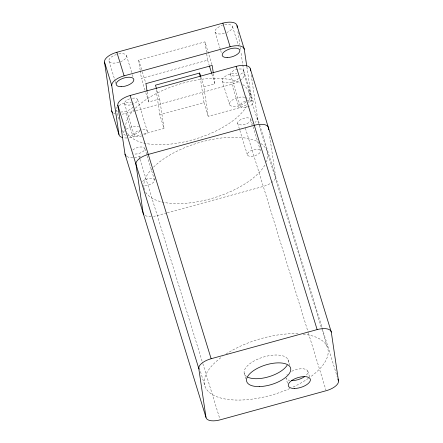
<?xml version="1.0" encoding="UTF-8"?>
<svg xmlns="http://www.w3.org/2000/svg" width="443" height="443" viewBox="0 0 443 443"><rect width="100%" height="100%" fill="white"/><g stroke="black" fill="none" stroke-linecap="round" stroke-linejoin="round"><path stroke-width="0.33" stroke-dasharray="2.21 1.66" d="M140.182 70.243L138.681 60.054L204.937 41.852L212.186 65.426M145.011 90.184L141.383 78.394L207.64 60.187L204.937 41.852M145.813 92.803L148.638 101.968L159.679 98.933L156.656 89.109M246.225 104.858A13.766 6.119 -17.1 0 1 239.12 107.848L208.204 116.343L203.846 86.795L214.888 83.766L213.388 73.577M122.179 114.167A13.766 6.119 -17.1 0 0 125.862 113.402L135.198 110.839M135.863 110.65L231.872 84.275A13.766 6.119 -17.1 0 0 244.22 74.518L240.914 52.108M143.637 134.079L164.032 128.481L159.801 114.726L203.974 102.593L200.214 77.076M129.434 137.74A13.766 6.119 -17.1 0 0 133.116 136.976L141.007 134.805M126.897 156.545A13.766 6.119 -17.1 0 0 139.157 156.617L141.826 155.886M166.623 212.989L157.287 215.553A13.766 6.119 -17.1 0 1 153.605 216.317M167.288 212.806L263.297 186.425A13.766 6.119 -17.1 0 0 275.646 176.668L269.338 133.88M232.509 26.475L238.55 46.122M243.683 70.658L253.352 102.089A6.883 3.062 -17.1 0 1 243.805 107.466A6.883 3.062 -17.1 0 1 243.024 102.172A6.883 3.062 -17.1 0 1 253.352 102.089M244.22 74.518L251.469 98.091A13.766 6.119 -17.1 0 1 249.077 102.759M251.209 74.95L257.516 117.738L337.278 377.004M248.866 92.006L258.939 124.749M259.138 125.402L321.734 328.861M321.939 329.526L327.432 347.384M246.358 96.984L246.967 98.95M250.888 119.56A6.883 3.062 -17.1 0 1 241.341 124.937A6.883 3.062 -17.1 0 1 240.56 119.643A6.883 3.062 -17.1 0 1 250.888 119.56L252.903 126.105M253.103 126.759L260.562 150.991A6.883 3.062 -17.1 0 1 251.009 156.368A6.883 3.062 -17.1 0 1 250.229 151.074A6.883 3.062 -17.1 0 1 260.562 150.991M230.432 74.297L240.1 105.727M231.872 84.275L239.12 107.848M245.367 128.143L308.245 332.543M308.45 333.202L325.943 390.067M215.016 32.04L220.459 49.721M220.658 50.375L221.461 52.994M237.636 123.198L239.652 129.749M239.857 130.403L247.31 154.629M222.225 80.942L229.474 104.52M307.791 371.057L309.568 376.843M207.64 60.187L209.251 65.431M211.87 73.942L214.888 83.766M287.972 359.633L289.689 365.22M200.829 76.977L203.846 86.795M203.974 102.593L208.204 116.343M287.546 383.201L286.04 378.294A11.474 5.1 -17.1 0 0 289.661 380.426M244.165 373.1L245.882 378.687M138.681 60.054L142.109 71.19M142.308 71.844L145.935 83.627M126.499 55.602L132.141 73.937M132.341 74.59L133.349 77.868M137.673 99.786L147.347 131.217M144.883 148.687L146.899 155.233M147.098 155.886L154.552 180.118M124.422 103.424L134.096 134.855M125.862 113.402L133.116 136.976M139.157 156.617L139.761 158.583M139.96 159.236L202.645 362.994M202.85 363.653L219.933 419.194M109.011 61.167L115.053 80.814M115.258 81.468L115.861 83.434M143.975 187.943L144.579 189.909M199.311 367.834L205.009 386.357M119.034 119.239L116.216 110.069A9.181 4.081 -17.1 0 0 117.893 111.547M122.462 130.369L123.47 133.648M246.867 66.849L251.469 98.091M237.913 31.73L239.818 44.638M240.217 47.351L240.516 49.389M159.679 98.933L164.032 128.481M156.141 89.885L159.801 114.726M147.137 91.779L148.638 101.968M140.281 70.924L141.383 78.394M115.241 113.967A13.766 6.119 -17.1 0 1 113.602 113.33M126.925 137.961A13.766 6.119 -17.1 0 1 123.481 137.756M133.083 107.001A9.181 4.081 -17.1 0 1 120.629 112.029M116.304 108.502A9.181 4.081 -17.1 0 1 117.24 107.09M118.929 105.656A9.181 4.081 -17.1 0 1 131.438 102.837M139.938 131.062A9.181 4.081 -17.1 0 1 127.883 135.602A9.181 4.081 -17.1 0 1 124.489 130.663M126.177 129.229A9.181 4.081 -17.1 0 1 138.692 126.41M118.774 53.935A9.181 4.081 -17.1 0 1 125.314 58.758A9.181 4.081 -17.1 0 1 110.401 62.524A9.181 4.081 -17.1 0 1 116.365 54.544M224.778 24.808A9.181 4.081 -17.1 0 1 232.558 26.641A9.181 4.081 -17.1 0 1 226.772 32.511M224.363 33.336A9.181 4.081 -17.1 0 1 214.966 31.868A9.181 4.081 -17.1 0 1 222.369 25.417M238.688 78.361A9.181 4.081 -17.1 0 1 226.118 82.874A9.181 4.081 -17.1 0 1 223.914 77.315A9.181 4.081 -17.1 0 1 236.789 73.56M245.943 101.934A9.181 4.081 -17.1 0 1 233.118 106.425A9.181 4.081 -17.1 0 1 231.551 100.567A9.181 4.081 -17.1 0 1 244.702 97.283M257.516 117.738A13.766 6.119 -17.1 0 1 255.118 122.406M252.266 124.505A13.766 6.119 -17.1 0 1 251.148 125.136M151.102 216.538A13.766 6.119 -17.1 0 1 144.396 215.076M141.766 135.918A6.883 3.062 -17.1 0 1 134.318 133.742A6.883 3.062 -17.1 0 1 144.988 129.572A6.883 3.062 -17.1 0 1 143.576 135.209M132.44 98.163A6.883 3.062 -17.1 0 1 136.488 102.106A6.883 3.062 -17.1 0 1 125.419 104.648A6.883 3.062 -17.1 0 1 130.004 98.723M238.101 75.354A6.883 3.062 -17.1 0 1 230.659 73.178A6.883 3.062 -17.1 0 1 241.324 69.014A6.883 3.062 -17.1 0 1 239.918 74.645M142.496 181.425A6.883 3.062 -17.1 0 1 151.938 178.435A6.883 3.062 -17.1 0 1 153.079 182.693A6.883 3.062 -17.1 0 1 143.56 185.384M132.828 149.994A6.883 3.062 -17.1 0 1 142.447 147.032A6.883 3.062 -17.1 0 1 143.106 151.5A6.883 3.062 -17.1 0 1 133.398 153.843M242.681 84.53A64.252 28.568 -17.1 0 1 248.501 102.394M246.701 106.193A64.252 28.568 -17.1 0 1 183.695 142.004A64.252 28.568 -17.1 0 1 126.692 131.593M125.818 128.481A64.252 28.568 -17.1 0 1 168.456 87.985A64.252 28.568 -17.1 0 1 240.1 83.002M260.816 143.466A64.252 28.568 -17.1 0 1 266.393 161.939M264.831 165.128A64.252 28.568 -17.1 0 1 202.545 200.784A64.252 28.568 -17.1 0 1 145.094 191.138M143.947 187.417A64.252 28.568 -17.1 0 1 151.727 169.038M153.605 167.089A64.252 28.568 -17.1 0 1 258.784 142.231M303.233 334.149A64.252 28.568 -17.1 0 1 310.189 377.087M308.461 378.305A64.252 28.568 -17.1 0 1 292.889 387.138M289.8 388.544A64.252 28.568 -17.1 0 1 214.7 395.815A64.252 28.568 -17.1 0 1 222.253 356.648M226.102 354.018A64.252 28.568 -17.1 0 1 298.604 333.773M291.732 371.262A11.474 5.1 -17.1 0 1 305.576 369.285A11.474 5.1 -17.1 0 1 305.271 376.118M286.842 374.922A11.474 5.1 -17.1 0 1 287.341 374.341M246.662 376.561A22.947 10.2 -17.1 0 1 263.336 357.08A22.947 10.2 -17.1 0 1 287.795 364.008"/><path stroke-width="0.66" d="M122.495 137.54A13.766 6.119 -17.1 0 1 118.962 134.5L111.708 110.927L104.504 62.026A13.766 6.119 -17.1 0 1 116.852 52.274L222.862 23.147A13.766 6.119 -17.1 0 1 237.011 25.616L244.265 49.19L246.768 66.173M118.962 134.5L111.758 85.599A13.766 6.119 -17.1 0 1 124.106 75.847L230.111 46.72A13.766 6.119 -17.1 0 1 244.265 49.19M200.624 76.318L199.616 73.045L155.449 85.183L156.457 88.456M130.148 95.489L236.158 66.361A13.766 6.119 -17.1 0 1 250.306 68.837L331.292 332.073L338.496 380.974A13.766 6.119 -17.1 0 1 326.148 390.726L220.138 419.853A13.766 6.119 -17.1 0 1 205.989 417.384L125.004 154.147L117.799 105.246A13.766 6.119 -17.1 0 1 130.148 95.489L211.128 358.725A13.766 6.119 -17.1 0 0 198.78 368.482L205.989 417.384M211.128 358.725L317.138 329.598A13.766 6.119 -17.1 0 1 331.292 332.073M337.887 378.992L338.496 380.974M222.862 23.147L230.111 46.72M236.158 66.361L317.138 329.598M209.45 66.085L211.665 73.289M116.852 52.274L124.106 75.847M104.504 62.026L111.758 85.599M117.799 105.246L198.78 368.482M268.74 129.805L268.441 127.767A13.766 6.119 -17.1 0 0 254.288 125.297L148.278 154.424A13.766 6.119 -17.1 0 0 135.929 164.176L143.133 213.077A13.766 6.119 -17.1 0 0 143.897 214.622M250.306 68.837L250.611 70.874M237.011 25.616L237.315 27.654M213.288 72.896L212.186 65.426L145.935 83.627L147.037 91.103M199.616 73.045L200.114 76.401M112.467 112.472A13.766 6.119 -17.1 0 1 111.708 110.927M126.266 156.141A13.766 6.119 -17.1 0 1 125.004 154.147M304.585 376.628A11.474 5.1 -17.1 0 1 291.356 380.598M287.18 365.193A22.947 10.2 -17.1 0 1 269.039 376.677A22.947 10.2 -17.1 0 1 247.742 377.17M121.111 86.701A9.181 4.081 -17.1 0 0 133.841 79.53A9.181 4.081 -17.1 0 0 120.07 79.646A9.181 4.081 -17.1 0 0 121.111 86.701M227.115 57.573A9.181 4.081 -17.1 0 0 239.846 50.402A9.181 4.081 -17.1 0 0 226.08 50.519A9.181 4.081 -17.1 0 0 227.115 57.573M294.623 388.461A11.474 5.1 -17.1 0 0 310.36 379.418A11.474 5.1 -17.1 0 0 293.011 379.723A11.474 5.1 -17.1 0 0 294.623 388.461M259.221 386.578A22.947 10.2 -17.1 0 0 290.697 368.493A22.947 10.2 -17.1 0 0 255.999 369.108A22.947 10.2 -17.1 0 0 259.221 386.578"/></g></svg>
